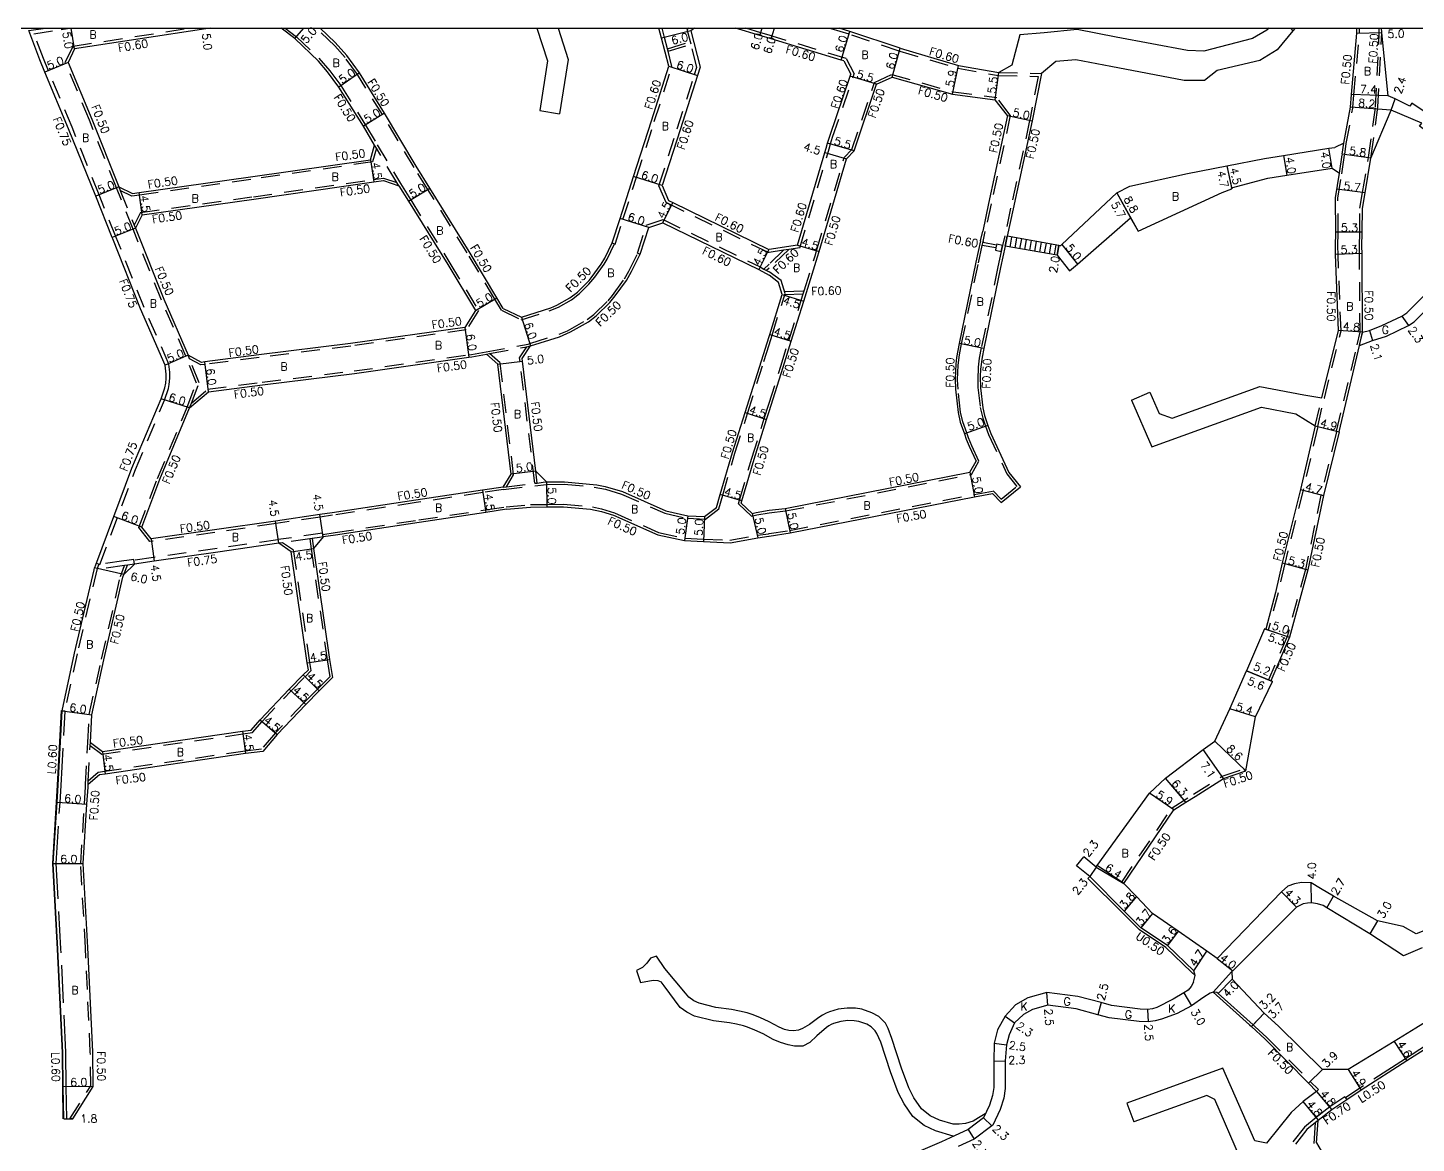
# Model space of a CAD drawing. Header units: metres. Extents: x -4000 to -3200, y -111000 to -110400.
# Drawn here: x -3630.9 to -3353.4, y -110622.9 to -110399.9 of the extents above; entities that cross this region are included whole.
import ezdxf

# ---------------------------------------------------------------- set-up
doc = ezdxf.new("R2010")
doc.units = ezdxf.units.M
doc.header["$LTSCALE"] = 2.5
doc.linetypes.add('22320', pattern=[2.5, 1.5, -1])
doc.linetypes.add('22330', pattern=[4, 3, -1])
for name, color, linetype in [('2101000', 7, 'Continuous'), ('2101001', 9, 'Continuous'), ('2102000', 4, 'Continuous'), ('2102001', 8, 'Continuous'), ('2214000', 6, 'Continuous'), ('2214110', 1, 'Continuous'), ('2214120', 2, 'Continuous'), ('2214990', 7, 'Continuous'), ('2231000', 4, 'Continuous'), ('2232000', 120, '22320'), ('2233000', 120, '22330'), ('2235000', 4, 'Continuous'), ('6132000', 60, '61320'), ('9201100', 215, 'Continuous'), ('9201500', 222, 'Continuous'), ('9202100', 82, 'Continuous'), ('9202200', 82, 'Continuous'), ('9203500', 155, 'Continuous'), ('999', 7, 'Continuous')]:
    doc.layers.add(name, color=color, linetype=linetype)
doc.styles.add('Dm_Anotation', font='txt.shx', dxfattribs={"bigfont": 'pscdm.shx'})
doc.linetypes.add('61320', pattern='A,0,[3,dmdr.shx,S=0.25,R=0,X=0,Y=0],1.5,[3,dmdr.shx,S=0.25,R=0,X=0,Y=0]', length=1.5)

msp = doc.modelspace()

# ---------------------------------------------------------------- linework, layer by layer
at = {"layer": '2101000'}
for points in [[(-3623.76, -110618.07), (-3623.84, -110611.65), (-3623.94, -110604.83), (-3624.91, -110584.11), (-3625.86, -110566.99), (-3625.1, -110554.75), (-3624.89, -110551.37), (-3624.1, -110536.46), (-3621.57, -110524.96), (-3617.67, -110508.27), (-3617.58, -110507.89), (-3617.43, -110507.48), (-3617.37, -110507.32), (-3613.77, -110497.64), (-3610.12, -110487.97), (-3604.29, -110474.08), (-3603.57, -110471.89), (-3603.36, -110470.97), (-3603.26, -110470.05), (-3603.26, -110469.2), (-3603.45, -110467.37), (-3608.38, -110456.12), (-3613.94, -110442.12), (-3614.04, -110441.87), (-3617.37, -110433.58), (-3622.78, -110420.09), (-3627.51, -110408.79), (-3628.53, -110406.35), (-3630.75, -110400.49), (-3627.43, -110400)], [(-3594.47, -110400), (-3595.38, -110400.1), (-3621.61, -110404.15), (-3622.89, -110406.86), (-3618.15, -110418.19), (-3612.73, -110431.72), (-3610.04, -110433.06), (-3608.7, -110432.87), (-3586.41, -110429.74), (-3562.42, -110426.29), (-3561.61, -110423.4), (-3563.86, -110419.62), (-3568.78, -110411.77), (-3571, -110408.75)], [(-3571, -110408.75), (-3572.84, -110406.61), (-3577.55, -110402.09), (-3580.28, -110400)], [(-3535.88, -110456.02), (-3537.15, -110453.9), (-3542.69, -110444.63), (-3550.57, -110431.97), (-3553.29, -110427.6), (-3559.6, -110417.02), (-3564.64, -110408.96), (-3567.19, -110405.49), (-3569.5, -110402.89), (-3572.52, -110400)], [(-3535.88, -110456.02), (-3532.26, -110457.8), (-3526.41, -110455.93), (-3525.15, -110455.35), (-3522.59, -110453.91), (-3521.08, -110452.79), (-3518.72, -110450.47), (-3518.3, -110449.89), (-3516.31, -110447.15), (-3515.6, -110445.97), (-3514.1, -110442.92), (-3512.53, -110438.03), (-3509.83, -110429.63), (-3506.26, -110418.5), (-3502.79, -110407.62), (-3504.24, -110402.01), (-3504.76, -110400)], [(-3498.42, -110400.52), (-3496.54, -110407.8), (-3497.07, -110409.44), (-3500.54, -110420.33), (-3504.12, -110431.47), (-3502.88, -110434.42), (-3501.97, -110434.87), (-3482.8, -110444.23), (-3482.75, -110444.22)], [(-3497.65, -110400), (-3498.42, -110400.52)], [(-3482.75, -110402.03), (-3484.58, -110401.48), (-3489.47, -110400)], [(-3467.78, -110406.55), (-3468.36, -110406.38), (-3482.33, -110402.15), (-3482.75, -110402.03)], [(-3456.53, -110404), (-3466.59, -110400.64), (-3468.72, -110400)], [(-3366.54, -110415.81), (-3366.35, -110413.27), (-3365.22, -110401.02), (-3365.23, -110400)], [(-3358.96, -110413.54), (-3360.26, -110400.94), (-3360.26, -110400.88), (-3360.3, -110400)], [(-3456.53, -110404), (-3444.87, -110407.43), (-3436.82, -110408.87)], [(-3467.78, -110406.55), (-3466.38, -110409.2)], [(-3477.07, -110443.35), (-3471.61, -110424.86), (-3471.34, -110423.96), (-3471.04, -110422.96), (-3470.62, -110421.57), (-3466.52, -110409.6), (-3466.38, -110409.2)], [(-3461.25, -110411.2), (-3458.17, -110409.77)], [(-3458.17, -110409.77), (-3446.06, -110413.21), (-3437.52, -110414.32)], [(-3428.32, -110409.07), (-3430.18, -110418.54)], [(-3482.75, -110476.64), (-3479.94, -110467.74), (-3478.33, -110462.57), (-3475.83, -110454.55), (-3473.07, -110445.68), (-3472.76, -110444.63), (-3467.29, -110426.14), (-3465.77, -110424.55), (-3461.25, -110411.2)], [(-3334.09, -110444.8), (-3334.43, -110443.93), (-3339.36, -110431.24), (-3343.14, -110424.11), (-3344.36, -110421.82), (-3350.98, -110417.16), (-3354.23, -110414.97), (-3354.64, -110415.56), (-3357.56, -110414.14), (-3358.96, -110413.54)], [(-3435.06, -110417.48), (-3437.52, -110414.32)], [(-3367.86, -110422.97), (-3366.54, -110415.81)], [(-3435.06, -110417.48), (-3438.86, -110435.03), (-3440.05, -110440.56)], [(-3430.18, -110418.54), (-3433.97, -110436.09), (-3435.16, -110441.61)], [(-3364.11, -110460.75), (-3364.21, -110445.07), (-3364.22, -110443.68), (-3364.18, -110440.8), (-3364.13, -110436.05), (-3363.6, -110432.91), (-3362.43, -110425.97), (-3358.36, -110416.41)], [(-3336.57, -110444.76), (-3341.92, -110432.49), (-3345.88, -110425.57), (-3346.75, -110423.93), (-3352.71, -110419.61), (-3352.25, -110418.96), (-3358.36, -110416.41)], [(-3424.2, -110443.27), (-3413.25, -110432.91), (-3410.61, -110431.56), (-3399.12, -110429.08), (-3391.27, -110427.54), (-3383.74, -110426.06), (-3379.89, -110425.45), (-3370.84, -110424.02), (-3369.66, -110423.83)], [(-3367.86, -110422.97), (-3369.66, -110423.83)], [(-3422.67, -110448.52), (-3421.1, -110447.19), (-3410.47, -110437.89), (-3408.96, -110440.59), (-3392.19, -110432.85), (-3390.24, -110432.12), (-3390.28, -110431.93), (-3383.05, -110430), (-3379.27, -110429.4), (-3370.19, -110427.96), (-3368.72, -110429.01)], [(-3369.54, -110433.92), (-3368.72, -110429.01)], [(-3608.07, -110437.32), (-3585.78, -110434.2), (-3561.78, -110430.75), (-3559.86, -110430.47), (-3556.75, -110431.5), (-3554.82, -110434.61), (-3546.96, -110447.24), (-3541.44, -110456.47), (-3543.58, -110459.84), (-3566.44, -110463.07), (-3584.74, -110465.32), (-3595.57, -110466.72), (-3596.24, -110466.81), (-3598.87, -110465.36)], [(-3372.24, -110473.9), (-3368.9, -110460.43), (-3369.51, -110445.26), (-3369.52, -110443.65), (-3369.48, -110440.76), (-3369.54, -110433.92)], [(-3608.07, -110437.32), (-3609.4, -110440.01)], [(-3609.4, -110440.01), (-3603.76, -110454.19), (-3598.87, -110465.36)], [(-3530.44, -110463.52), (-3524.67, -110461.68), (-3522.46, -110460.73), (-3518.85, -110458.68), (-3517.31, -110457.49), (-3514.6, -110454.83), (-3513.51, -110453.51), (-3511.28, -110450.42), (-3510.22, -110448.62), (-3508.52, -110445.18), (-3506.81, -110439.87), (-3503.98, -110438.9), (-3484.8, -110448.27), (-3482.75, -110449.41)], [(-3440.47, -110442.52), (-3440.05, -110440.56)], [(-3477.07, -110443.35), (-3482.75, -110444.22)], [(-3440.47, -110442.52), (-3441.39, -110446.79), (-3444.74, -110463.03), (-3445.28, -110465.81), (-3445.44, -110467.18), (-3445.55, -110470.1), (-3445.48, -110472.16), (-3444.97, -110476.85), (-3444.53, -110478.77), (-3443.71, -110481.08), (-3443.32, -110482.19), (-3442.75, -110483.59), (-3441.37, -110486.55)], [(-3435.58, -110443.57), (-3436.5, -110447.82), (-3439.83, -110464.02), (-3440.18, -110465.75), (-3440.47, -110468.17), (-3440.53, -110469.67), (-3440.48, -110471.9), (-3440.05, -110475.87), (-3439.7, -110477.45), (-3439, -110479.41), (-3438.42, -110481.04), (-3434.81, -110488.8), (-3432.48, -110491.68)], [(-3425.17, -110445.4), (-3435.58, -110443.57)], [(-3424.83, -110443.43), (-3435.16, -110441.61)], [(-3424.83, -110443.43), (-3424.44, -110443.47), (-3424.2, -110443.27)], [(-3425.17, -110445.4), (-3422.67, -110448.52)], [(-3364.71, -110463.44), (-3362.13, -110462.46), (-3359.31, -110461.54), (-3354.93, -110459.46), (-3353.78, -110458.68), (-3348.37, -110453.23), (-3344.79, -110449.15), (-3343.26, -110448.14), (-3341.37, -110447.68), (-3338.14, -110447.06), (-3336.15, -110446.73)], [(-3364.11, -110460.75), (-3362.74, -110460.45), (-3360.23, -110459.43), (-3356.23, -110457.56), (-3355.26, -110456.9), (-3350.07, -110451.68), (-3346.43, -110447.4), (-3344.21, -110446.02), (-3341.87, -110445.34), (-3338.46, -110444.88), (-3336.57, -110444.76)], [(-3480.86, -110450.82), (-3482.75, -110449.41)], [(-3480.13, -110453.21), (-3480.86, -110450.82)], [(-3482.75, -110461.62), (-3482.63, -110461.23), (-3480.13, -110453.21)], [(-3529.36, -110488.57), (-3532.03, -110466.57), (-3532.1, -110466.02), (-3530.44, -110463.52)], [(-3495.64, -110497.63), (-3493.25, -110495.82), (-3492.5, -110493.25), (-3490.05, -110484.83), (-3487.54, -110476.86), (-3484.26, -110466.48), (-3482.75, -110461.62)], [(-3368.81, -110480.69), (-3364.71, -110463.44)], [(-3598.59, -110475.93), (-3594.8, -110472.67), (-3583.99, -110471.27), (-3565.66, -110469.02), (-3542.74, -110465.78), (-3542.18, -110465.7), (-3539.23, -110465.17)], [(-3535.88, -110491.74), (-3534.33, -110489.18), (-3536.99, -110467.17), (-3539.23, -110465.17)], [(-3608.16, -110499.76), (-3604.54, -110490.19), (-3598.59, -110475.93)], [(-3488.31, -110494.96), (-3488.18, -110494.51), (-3485.74, -110486.14), (-3483.24, -110478.21), (-3482.75, -110476.64)], [(-3373.57, -110479.53), (-3376.48, -110492.26), (-3380.16, -110506.92), (-3381.48, -110512.79), (-3383.44, -110520.16), (-3383.72, -110520.06), (-3387.28, -110528.48)], [(-3368.81, -110480.69), (-3371.93, -110493.45), (-3375.05, -110508.31), (-3378.7, -110521.76), (-3382.47, -110530.45), (-3382.1, -110530.6)], [(-3482.75, -110496.39), (-3479.56, -110496.02), (-3442.6, -110488.79), (-3441.37, -110486.55)], [(-3527.26, -110490.71), (-3529.36, -110488.57)], [(-3527.26, -110490.71), (-3523.66, -110490.67), (-3517.15, -110491.28), (-3515.5, -110491.64), (-3512.08, -110492.66), (-3503.42, -110496.51), (-3499, -110497.49), (-3495.64, -110497.63)], [(-3535.88, -110491.74), (-3540.06, -110492.37), (-3553.36, -110494.36), (-3570.11, -110496.9), (-3572.56, -110497.25), (-3581.4, -110498.54), (-3593.6, -110500.32), (-3606.3, -110502.12), (-3608.16, -110499.76)], [(-3482.75, -110501.54), (-3478.56, -110500.92), (-3441.69, -110493.71), (-3438.09, -110493.05)], [(-3438.09, -110493.05), (-3436.38, -110494.82)], [(-3436.38, -110494.82), (-3432.48, -110491.68)], [(-3535.22, -110496.19), (-3539.4, -110496.82), (-3552.69, -110498.81), (-3569.45, -110501.35), (-3571.91, -110501.71)], [(-3535.22, -110496.19), (-3530.43, -110495.74), (-3527.21, -110495.71), (-3523.87, -110495.67), (-3518.44, -110496.18)], [(-3518.44, -110496.18), (-3516.22, -110496.64), (-3513.82, -110497.35), (-3504.99, -110501.28), (-3499.65, -110502.44), (-3495.85, -110502.63), (-3490.54, -110502.86), (-3484.98, -110501.87), (-3482.82, -110501.55), (-3482.75, -110501.54)], [(-3486.12, -110497), (-3488.31, -110494.96)], [(-3486.12, -110497), (-3485.32, -110496.82), (-3482.75, -110496.39)], [(-3571.91, -110501.71), (-3573.8, -110504.03), (-3570.61, -110526.19), (-3570.04, -110529.82), (-3572.67, -110532.48), (-3575.37, -110535.2), (-3581.07, -110541.18), (-3583.98, -110544.6), (-3587.43, -110545.04), (-3615.49, -110549.11), (-3616.62, -110549.25), (-3618.88, -110551.23)], [(-3618.43, -110542.84), (-3616.03, -110544.64), (-3588.01, -110540.57), (-3586.27, -110540.35), (-3584.49, -110538.26), (-3578.69, -110532.16), (-3575.87, -110529.31), (-3574.84, -110528.27), (-3575.06, -110526.87), (-3578.26, -110504.67), (-3580.75, -110502.99)], [(-3580.75, -110502.99), (-3592.96, -110504.77), (-3605.67, -110506.57), (-3609.58, -110507.13)], [(-3609.58, -110507.13), (-3611.73, -110509.22)], [(-3618.43, -110542.84), (-3618.15, -110537.27), (-3615.71, -110526.27), (-3611.94, -110509.76), (-3611.73, -110509.22)], [(-3417.36, -110567.73), (-3417.13, -110567.38), (-3406.72, -110552.93), (-3403.49, -110549.91), (-3395.99, -110544.19), (-3393.61, -110542.53), (-3390.65, -110536.06), (-3387.28, -110528.48)], [(-3393.2, -110585.96), (-3395.23, -110584.54), (-3401, -110580.51), (-3406.08, -110576.97), (-3409.32, -110573.61), (-3411.84, -110570.99), (-3401.84, -110556.25), (-3399.45, -110554.74), (-3397.6, -110553.58), (-3391.93, -110550.01), (-3387.41, -110548.49), (-3385.5, -110537.68), (-3382.1, -110530.6)], [(-3273.07, -110548.45), (-3280.17, -110551.01), (-3286.58, -110554.03), (-3298.61, -110559.16), (-3305.27, -110560.26), (-3311.11, -110562.83), (-3324.87, -110568.71), (-3325.72, -110569.06), (-3326.76, -110569.48), (-3340.77, -110576), (-3349.52, -110579.52), (-3349.98, -110579.71), (-3353.37, -110581.07), (-3355.97, -110579.61), (-3361.09, -110578.48), (-3369.89, -110573.54), (-3372.52, -110572.01), (-3374.39, -110570.89), (-3376.28, -110570.82), (-3377.74, -110571.03), (-3379.06, -110571.55), (-3380.31, -110572.65), (-3393.2, -110585.96)], [(-3621.96, -110618.04), (-3617.85, -110611.57), (-3617.94, -110604.65), (-3618.92, -110583.8), (-3619.86, -110567.01), (-3619.11, -110555.12), (-3618.9, -110551.71)], [(-3618.9, -110551.71), (-3618.88, -110551.23)], [(-3276.57, -110553.63), (-3276.56, -110553.71), (-3276.59, -110553.86), (-3276.64, -110553.93), (-3276.76, -110554.01), (-3289.04, -110561.33), (-3308.15, -110572.7), (-3311.5, -110574.7), (-3330.09, -110585.39), (-3333.49, -110587.49), (-3353.44, -110599.94), (-3357.76, -110602.57), (-3367, -110608.18)], [(-3417.36, -110567.73), (-3419.82, -110565.68)], [(-3418.66, -110569.63), (-3421.29, -110567.45)], [(-3397.91, -110590.74), (-3397.59, -110589.36), (-3397.85, -110588.44), (-3403.13, -110583.41), (-3408.41, -110579.84), (-3411.76, -110576.52), (-3418.66, -110569.63)], [(-3352.19, -110583.83), (-3355.94, -110585.45), (-3362.65, -110581.04), (-3371.28, -110575.85), (-3371.99, -110575.42), (-3373.12, -110575.08), (-3374.32, -110574.89), (-3375.09, -110574.9), (-3375.95, -110575.03), (-3377.31, -110575.73), (-3390.07, -110588.45), (-3390.25, -110588.62)], [(-3505.27, -110585.54), (-3506.45, -110585.93), (-3507.16, -110586.89), (-3508.04, -110587.82), (-3509.22, -110588.4)], [(-3439.46, -110616.98), (-3439.56, -110617.06), (-3440.88, -110617.87), (-3441.96, -110618.5), (-3443.47, -110618.95), (-3444.75, -110619.09), (-3445.97, -110619.11), (-3448.67, -110618.28), (-3450.54, -110617.43), (-3452.27, -110616.02), (-3453.78, -110613.83), (-3454.82, -110611.85), (-3456.3, -110607.92), (-3458.21, -110601.96), (-3458.94, -110599.98), (-3459.49, -110598.92), (-3460.83, -110597.61), (-3462.21, -110596.85), (-3464.2, -110596.15), (-3465.49, -110595.93), (-3467.16, -110595.91), (-3468.94, -110596.13), (-3470.66, -110596.64), (-3471.35, -110596.91), (-3472.08, -110597.29), (-3472.77, -110597.78), (-3474.69, -110599.21), (-3476.07, -110600), (-3476.87, -110600.31), (-3477.9, -110600.47), (-3478.79, -110600.37), (-3479.66, -110600.18), (-3480.74, -110599.73), (-3482.71, -110598.66), (-3484.57, -110597.81), (-3486.14, -110597.17), (-3487.15, -110596.87), (-3488.66, -110596.49), (-3490.26, -110596.19), (-3493.39, -110595.77), (-3496.75, -110594.94), (-3497.77, -110594.43), (-3498.78, -110593.69), (-3499.47, -110592.92), (-3503.57, -110588), (-3505.27, -110585.54)], [(-3508.44, -110590.77), (-3505.89, -110590.35), (-3504.96, -110590.42), (-3504.33, -110590.68)], [(-3445.92, -110621.53), (-3449.49, -110620.43), (-3451.77, -110619.4), (-3453.98, -110617.6), (-3455.75, -110615.02), (-3456.93, -110612.8), (-3458.47, -110608.68), (-3460.39, -110602.71), (-3461.23, -110600.99), (-3461.52, -110600.43), (-3462.33, -110599.64), (-3463.23, -110599.14), (-3464.83, -110598.58), (-3465.72, -110598.43), (-3467.02, -110598.41), (-3468.43, -110598.59), (-3469.85, -110599.01), (-3470.32, -110599.19), (-3470.78, -110599.43), (-3471.3, -110599.8), (-3473.21, -110601.47), (-3474.6, -110602.79), (-3476.01, -110603.52), (-3477.7, -110603.54), (-3478.96, -110603.28), (-3480.48, -110602.77), (-3481.91, -110602.17), (-3483.91, -110601.08), (-3485.63, -110600.29), (-3487.04, -110599.72), (-3487.87, -110599.47), (-3489.24, -110599.13), (-3490.69, -110598.85), (-3493.89, -110598.43), (-3497.69, -110597.49), (-3499.18, -110596.74), (-3500.5, -110595.78), (-3503.71, -110591.43), (-3504.33, -110590.68)], [(-3397.91, -110590.74), (-3398.34, -110591.6), (-3398.95, -110592.35), (-3399.81, -110592.86), (-3401.96, -110594.12), (-3405.22, -110595.77), (-3406.08, -110596.02), (-3407.07, -110596.16), (-3408.54, -110596.1), (-3414.28, -110595.37), (-3416.38, -110594.81), (-3421.05, -110593.58)], [(-3390.25, -110588.62), (-3390.18, -110590.12)], [(-3390.18, -110590.12), (-3383.77, -110596.92), (-3380.92, -110599.49), (-3372.13, -110608.18)], [(-3421.05, -110593.58), (-3427.22, -110592.82), (-3431.04, -110593.84), (-3433.51, -110595.25), (-3435.55, -110597.55), (-3437.07, -110600.28), (-3437.77, -110602.92), (-3437.82, -110606.49), (-3437.82, -110611.81), (-3438.08, -110613.4), (-3438.68, -110615.33), (-3439.86, -110617.83), (-3442.92, -110620.17), (-3445.65, -110621.41)], [(-3392.98, -110592.97), (-3393.26, -110592.82), (-3393.69, -110592.7), (-3393.97, -110592.74), (-3394.54, -110592.93), (-3395.81, -110593.69), (-3398.29, -110595.44)], [(-3392.98, -110592.97), (-3386, -110599.22), (-3386.34, -110599.58), (-3383.58, -110602.12), (-3374.91, -110610.91), (-3373.3, -110612.55)], [(-3331.07, -110591.4), (-3351.08, -110603.78), (-3355.28, -110606.44), (-3364.4, -110612.33), (-3367.25, -110614.24), (-3370.22, -110616.23), (-3372.97, -110618.35)], [(-3421.37, -110596.06), (-3427.05, -110595.32), (-3430.07, -110596.17), (-3431.92, -110597.21), (-3433.67, -110598.88), (-3434.73, -110601.23), (-3435.3, -110603.26), (-3435.52, -110606.46)], [(-3398.29, -110595.44), (-3401.14, -110596.98), (-3404.3, -110598.1), (-3405.55, -110598.47), (-3406.94, -110598.66), (-3408.74, -110598.6), (-3414.76, -110597.82), (-3417.01, -110597.22), (-3421.37, -110596.06)], [(-3435.52, -110606.46), (-3435.52, -110611.99), (-3435.83, -110613.93), (-3436.53, -110616.16), (-3438.03, -110619.28), (-3438.19, -110619.42), (-3441.74, -110622.14), (-3444.94, -110623.6)], [(-3367, -110608.18), (-3372.13, -110608.18)], [(-3373.3, -110612.55), (-3375.96, -110614.59), (-3378.37, -110616.76), (-3383.32, -110622.89)], [(-3373.3, -110622.84), (-3372.97, -110618.35)], [(-3373.3, -110622.84), (-3371.47, -110626.07), (-3362.38, -110642.09), (-3361.81, -110643.1), (-3361.78, -110643.16), (-3359.95, -110646.27)]]:
    msp.add_lwpolyline(points, dxfattribs=at)
at = {"layer": '2101001'}
for points in [[(-3421.29, -110567.45), (-3419.82, -110565.68)], [(-3509.22, -110588.4), (-3508.44, -110590.77)], [(-3623.76, -110618.07), (-3623.16, -110618.06), (-3622.55, -110618.05), (-3621.96, -110618.04)]]:
    msp.add_lwpolyline(points, dxfattribs=at)
at = {"layer": '2102000'}
for points in [[(-3529.15, -110400), (-3527.02, -110406.56), (-3528.59, -110416.48)], [(-3524.94, -110400), (-3522.92, -110406.23), (-3524.63, -110417.1)], [(-3382.77, -110400), (-3383.26, -110400.39), (-3386.13, -110402.08), (-3395.86, -110404.6), (-3399.11, -110404.46), (-3413.37, -110401.77), (-3421.13, -110400.28), (-3427.78, -110400.92), (-3432.59, -110401.33), (-3434.19, -110407.39), (-3436.82, -110408.87)], [(-3378.06, -110400.51), (-3381.2, -110404.35), (-3384.64, -110406.43), (-3393.2, -110408.46), (-3395.69, -110410.49), (-3399.8, -110410.43), (-3414.41, -110407.68), (-3421.41, -110406.34), (-3425.43, -110406.66), (-3428.32, -110409.07)], [(-3377.58, -110400), (-3378.06, -110400.51)], [(-3402.18, -110477.97), (-3384.64, -110471.65), (-3375.87, -110473.32), (-3372.24, -110473.9)], [(-3410.27, -110474.37), (-3406.21, -110483.67), (-3384.31, -110475.78), (-3377.43, -110477.1), (-3373.57, -110479.53)], [(-3406.61, -110472.76), (-3404.75, -110477.01)], [(-3404.75, -110477.01), (-3402.18, -110477.97)], [(-3383.32, -110622.89), (-3385.67, -110622.46), (-3392.03, -110607.93), (-3411.2, -110614.9)], [(-3395.23, -110613.35), (-3409.83, -110618.66)], [(-3393.67, -110614.16), (-3395.23, -110613.35)], [(-3387.55, -110628.08), (-3388.49, -110626.01), (-3393.67, -110614.16)], [(-3445.65, -110621.41), (-3448.31, -110622.62), (-3457.26, -110626.54), (-3465.36, -110630.49), (-3472.96, -110634.31), (-3473.64, -110634.46), (-3474.11, -110634.38), (-3474.59, -110633.98), (-3476.32, -110629.92)]]:
    msp.add_lwpolyline(points, dxfattribs=at)
at = {"layer": '2102001'}
for points in [[(-3528.59, -110416.48), (-3524.63, -110417.1)], [(-3410.27, -110474.37), (-3406.61, -110472.76)], [(-3411.2, -110614.9), (-3409.83, -110618.66)]]:
    msp.add_lwpolyline(points, dxfattribs=at)
at = {"layer": '2214000'}
for points in [[(-3377.58, -110400), (-3378.06, -110400.51)], [(-3425.17, -110445.4), (-3435.58, -110443.57)], [(-3424.83, -110443.43), (-3435.16, -110441.61)]]:
    msp.add_lwpolyline(points, dxfattribs=at)
at = {"layer": '2214110'}
for points in [[(-3378.5, -110400), (-3378.06, -110400.51)], [(-3435.58, -110443.57), (-3435.16, -110441.61)]]:
    msp.add_lwpolyline(points, dxfattribs=at)
at = {"layer": '2214120'}
msp.add_lwpolyline([(-3424.83, -110443.43), (-3425.17, -110445.4)], dxfattribs=at)
at = {"layer": '2214990'}
for points in [[(-3434.56, -110443.75), (-3434.22, -110441.78)], [(-3433.58, -110443.92), (-3433.23, -110441.95)], [(-3432.59, -110444.09), (-3432.25, -110442.12)], [(-3431.61, -110444.27), (-3431.26, -110442.3)], [(-3430.62, -110444.44), (-3430.28, -110442.47)], [(-3429.64, -110444.61), (-3429.29, -110442.64)], [(-3428.65, -110444.78), (-3428.31, -110442.81)], [(-3427.67, -110444.96), (-3427.32, -110442.99)], [(-3426.68, -110445.13), (-3426.34, -110443.16)], [(-3425.7, -110445.3), (-3425.35, -110443.33)]]:
    msp.add_lwpolyline(points, dxfattribs=at)
at = {"layer": '2231000'}
for points in [[(-3419, -110570), (-3418.66, -110569.63)], [(-3398.29, -110588.71), (-3403.44, -110583.81), (-3408.73, -110580.23), (-3412.1, -110576.88), (-3419, -110570)], [(-3397.59, -110589.36), (-3398.29, -110588.71)], [(-3393.32, -110593.35), (-3393.97, -110592.74)], [(-3393.32, -110593.35), (-3386.72, -110599.24), (-3386.34, -110599.58)]]:
    msp.add_lwpolyline(points, dxfattribs=at)
at = {"layer": '2232000'}
for points in [[(-3602.52, -110470), (-3602.55, -110468.8), (-3602.72, -110467.17), (-3607.68, -110455.83), (-3613.25, -110441.84), (-3616.67, -110433.3), (-3622.09, -110419.81), (-3626.81, -110408.5), (-3627.83, -110406.07), (-3629.72, -110401.1), (-3624.24, -110400.28), (-3622.54, -110400)], [(-3599.33, -110465.55), (-3604.22, -110454.38), (-3609.87, -110440.2), (-3613.19, -110431.91), (-3618.62, -110418.38), (-3623.44, -110406.85), (-3621.89, -110403.59), (-3598.64, -110400)], [(-3579.46, -110400), (-3577.23, -110401.71), (-3572.76, -110405.99), (-3570.54, -110408.53), (-3568.36, -110411.49), (-3563.44, -110419.36), (-3561.07, -110423.33)], [(-3536.23, -110456.4), (-3537.58, -110454.15), (-3543.12, -110444.9), (-3550.99, -110432.23), (-3553.71, -110427.86), (-3560.02, -110417.28), (-3565.05, -110409.24), (-3567.52, -110405.88), (-3569.55, -110403.53), (-3573.24, -110400)], [(-3513.54, -110443.15), (-3511.96, -110438.22), (-3509.26, -110429.81), (-3505.69, -110418.68), (-3502.16, -110407.64), (-3502.94, -110404.62), (-3503.07, -110404.14), (-3503.65, -110401.86), (-3504.14, -110400)], [(-3482.89, -110444.86), (-3502.24, -110435.41), (-3503.35, -110434.86), (-3504.76, -110431.5), (-3501.11, -110420.14), (-3497.64, -110409.25), (-3497.17, -110407.78), (-3498.35, -110403.2), (-3498.48, -110402.71), (-3499.11, -110400.25)], [(-3498.73, -110400), (-3499.11, -110400.25)], [(-3482.75, -110401.4), (-3484.4, -110400.9), (-3487.39, -110400)], [(-3467.37, -110406.05), (-3482.16, -110401.58), (-3482.75, -110401.4)], [(-3456.72, -110404.57), (-3466.77, -110401.22), (-3470.79, -110400)], [(-3366.04, -110415.84), (-3365.86, -110413.31), (-3364.72, -110401.04), (-3364.73, -110400)], [(-3362.91, -110425.83), (-3361.51, -110415.73), (-3360.76, -110400.92)], [(-3362.43, -110425.97), (-3362.37, -110425.55), (-3361.02, -110415.78), (-3360.26, -110400.94)], [(-3360.76, -110400.92), (-3360.8, -110400)], [(-3621.89, -110403.59), (-3621.61, -110404.15)], [(-3503.07, -110404.14), (-3498.48, -110402.71)], [(-3502.94, -110404.62), (-3498.35, -110403.2)], [(-3456.72, -110404.57), (-3456.64, -110404.59), (-3445.01, -110408.01), (-3436.88, -110409.46)], [(-3467.37, -110406.05), (-3465.73, -110409.15)], [(-3482.75, -110474.98), (-3480.42, -110467.59), (-3478.81, -110462.42), (-3476.31, -110454.4), (-3475.91, -110453.11), (-3475.72, -110452.5), (-3473.54, -110445.53), (-3473.24, -110444.49), (-3467.74, -110425.88), (-3466.21, -110424.28), (-3461.66, -110410.84)], [(-3476.6, -110443.89), (-3471.03, -110425.03), (-3470.76, -110424.13), (-3470.46, -110423.14), (-3470.05, -110421.76), (-3465.95, -110409.79), (-3465.73, -110409.15)], [(-3461.66, -110410.84), (-3458.21, -110409.24)], [(-3458.21, -110409.24), (-3445.96, -110412.72), (-3437.25, -110413.85)], [(-3436.88, -110409.46), (-3428.95, -110409.65)], [(-3436.82, -110408.87), (-3428.32, -110409.07)], [(-3428.95, -110409.65), (-3430.65, -110418.37), (-3430.66, -110418.43)], [(-3434.52, -110417.36), (-3437.25, -110413.85)], [(-3369.04, -110433.96), (-3368.23, -110429.09), (-3367.68, -110425.24), (-3367.36, -110423.05), (-3366.06, -110415.97), (-3366.04, -110415.84)], [(-3434.52, -110417.36), (-3438.37, -110435.14), (-3439.56, -110440.66)], [(-3430.66, -110418.43), (-3434.46, -110435.98), (-3435.65, -110441.51)], [(-3561.26, -110423.99), (-3562.02, -110426.74), (-3586.34, -110430.24), (-3608.63, -110433.36), (-3610.13, -110433.57), (-3612.45, -110432.42)], [(-3556.75, -110431.5), (-3557.14, -110430.84), (-3561.26, -110423.99), (-3561.61, -110423.4)], [(-3561.07, -110423.33), (-3556.42, -110431.08)], [(-3368.72, -110429.01), (-3368.18, -110425.17), (-3367.86, -110422.97)], [(-3364.61, -110460.75), (-3364.71, -110445.07), (-3364.72, -110443.67), (-3364.68, -110440.79), (-3364.63, -110436.01), (-3364.09, -110432.83), (-3362.91, -110425.83)], [(-3608.4, -110436.87), (-3585.85, -110433.7), (-3561.85, -110430.25), (-3559.82, -110429.96), (-3557.14, -110430.84)], [(-3612.73, -110431.72), (-3612.45, -110432.42), (-3609.65, -110439.39), (-3609.4, -110440.01)], [(-3556.42, -110431.08), (-3554.39, -110434.34), (-3546.54, -110446.98), (-3540.85, -110456.47), (-3543.28, -110460.31), (-3566.38, -110463.57), (-3584.68, -110465.82), (-3595.5, -110467.22), (-3596.34, -110467.33), (-3598.59, -110466.09)], [(-3371.75, -110474.01), (-3371.73, -110473.94), (-3368.4, -110460.48), (-3369.01, -110445.25), (-3369.02, -110443.65), (-3368.98, -110440.77), (-3369.04, -110433.96)], [(-3608.4, -110436.87), (-3609.65, -110439.39)], [(-3509.08, -110444.96), (-3507.29, -110439.4), (-3503.93, -110438.25), (-3484.53, -110447.73), (-3483.78, -110448.16), (-3483.24, -110448.46), (-3482.75, -110448.74)], [(-3439.98, -110442.62), (-3439.56, -110440.66)], [(-3515.7, -110447.15), (-3515.15, -110446.17), (-3513.63, -110443.11)], [(-3514.1, -110442.92), (-3513.54, -110443.15)], [(-3476.6, -110443.89), (-3478.82, -110444.23), (-3479.85, -110444.39), (-3482.75, -110444.83)], [(-3440.81, -110486.57), (-3442.24, -110483.51), (-3442.88, -110481.92), (-3443.24, -110480.92), (-3444.03, -110478.69), (-3444.48, -110476.77), (-3444.98, -110472.14), (-3445.05, -110470.27), (-3444.95, -110467.4), (-3444.67, -110465.3), (-3444.25, -110463.13), (-3440.9, -110446.89), (-3440.15, -110443.42), (-3439.98, -110442.62), (-3440.03, -110442.84)], [(-3436.07, -110443.47), (-3436.32, -110444.64), (-3436.99, -110447.72), (-3440.32, -110463.92), (-3440.74, -110466), (-3440.96, -110467.75), (-3441.05, -110470.22), (-3440.99, -110471.85), (-3440.55, -110475.86), (-3440.05, -110477.94), (-3439.47, -110479.58), (-3438.89, -110481.23), (-3435.23, -110489.07), (-3433.19, -110491.61)], [(-3437.4, -110443.93), (-3440.15, -110443.42)], [(-3437.27, -110443.35), (-3440.03, -110442.84)], [(-3435.65, -110441.51), (-3436.07, -110443.47)], [(-3435.16, -110441.61), (-3435.58, -110443.57)], [(-3598.22, -110474.96), (-3595.01, -110472.2), (-3584.06, -110470.78), (-3565.72, -110468.53), (-3542.81, -110465.29), (-3542.26, -110465.21), (-3539.32, -110464.68), (-3530.92, -110463.15), (-3530.59, -110463.04), (-3524.69, -110461.16), (-3523.03, -110460.48), (-3519.1, -110458.25), (-3517.79, -110457.26), (-3514.95, -110454.48), (-3514.06, -110453.41), (-3511.67, -110450.11), (-3510.76, -110448.58), (-3508.99, -110444.99)], [(-3509.08, -110444.96), (-3508.52, -110445.18)], [(-3482.75, -110444.83), (-3482.89, -110444.86)], [(-3478.82, -110444.23), (-3482.75, -110447.99)], [(-3479.85, -110444.39), (-3482.75, -110447.16)], [(-3536.23, -110456.4), (-3532.3, -110458.34), (-3526.68, -110456.54), (-3524.84, -110455.75), (-3522.28, -110454.31), (-3520.63, -110453.05), (-3518.76, -110451.21), (-3517.6, -110449.78), (-3515.7, -110447.15)], [(-3482.75, -110447.16), (-3483.78, -110448.16)], [(-3482.75, -110447.99), (-3483.24, -110448.46)], [(-3480.35, -110450.44), (-3482.75, -110448.74)], [(-3479.55, -110453.04), (-3480.35, -110450.44)], [(-3482.75, -110463.3), (-3482.15, -110461.38), (-3479.55, -110453.04)], [(-3479.68, -110452.64), (-3475.72, -110452.5)], [(-3479.61, -110453.24), (-3475.91, -110453.11)], [(-3365.2, -110463.32), (-3364.61, -110460.75)], [(-3364.71, -110463.44), (-3364.69, -110463.35), (-3364.14, -110460.94), (-3364.11, -110460.75)], [(-3539.23, -110465.17), (-3538.61, -110465.05), (-3531.16, -110463.7), (-3530.44, -110463.52)], [(-3495.48, -110498.14), (-3492.82, -110496.11), (-3492.02, -110493.39), (-3489.57, -110484.98), (-3487.06, -110477.01), (-3483.79, -110466.63), (-3482.75, -110463.3)], [(-3369.3, -110480.57), (-3365.2, -110463.32)], [(-3599.05, -110475.75), (-3597.24, -110470.94), (-3599.33, -110465.55)], [(-3598.59, -110475.93), (-3598.22, -110474.96), (-3596.7, -110470.93), (-3598.59, -110466.09), (-3598.87, -110465.36)], [(-3535.25, -110491.67), (-3533.81, -110489.29), (-3536.52, -110466.92), (-3538.61, -110465.05)], [(-3529.58, -110490.99), (-3532.53, -110466.63), (-3532.61, -110465.89), (-3531.16, -110463.7)], [(-3617.23, -110506.94), (-3616.52, -110507.2), (-3609.42, -110488.25), (-3603.59, -110474.34), (-3602.82, -110472.02), (-3602.67, -110471.24), (-3602.52, -110470)], [(-3373.57, -110479.53), (-3372.24, -110473.9)], [(-3373.08, -110479.64), (-3371.75, -110474.01)], [(-3608.73, -110499.85), (-3605.01, -110490), (-3599.05, -110475.75)], [(-3488.88, -110495.12), (-3488.66, -110494.37), (-3486.22, -110485.99), (-3483.72, -110478.06), (-3482.75, -110474.98)], [(-3373.08, -110479.64), (-3373.14, -110479.91), (-3375.99, -110492.38), (-3379.67, -110507.04), (-3381, -110512.91), (-3382.96, -110520.32), (-3383.44, -110520.16)], [(-3369.3, -110480.57), (-3369.41, -110481.06), (-3372.42, -110493.34), (-3375.53, -110508.2), (-3379.17, -110521.59), (-3382.93, -110530.26), (-3382.47, -110530.45)], [(-3479.48, -110496.52), (-3442.27, -110489.23), (-3440.81, -110486.57)], [(-3535.88, -110491.74), (-3535.25, -110491.67), (-3529.58, -110490.99), (-3529.08, -110490.93), (-3527.88, -110490.78), (-3527.26, -110490.71)], [(-3535.81, -110492.24), (-3527.25, -110491.21)], [(-3529.08, -110490.93), (-3529.36, -110488.57)], [(-3527.25, -110491.21), (-3523.68, -110491.17), (-3517.69, -110491.73), (-3515.45, -110492.17), (-3512.26, -110493.13), (-3503.57, -110496.99), (-3499.06, -110497.98), (-3495.48, -110498.14)], [(-3535.81, -110492.24), (-3539.99, -110492.86), (-3553.28, -110494.85), (-3570.04, -110497.39), (-3572.49, -110497.75), (-3581.32, -110499.03), (-3593.53, -110500.81), (-3606.52, -110502.65), (-3608.73, -110499.85)], [(-3482.75, -110501.04), (-3478.66, -110500.43), (-3441.78, -110493.21), (-3437.92, -110492.51)], [(-3437.92, -110492.51), (-3436.34, -110494.14)], [(-3436.34, -110494.14), (-3433.19, -110491.61)], [(-3571.98, -110501.21), (-3569.52, -110500.85), (-3552.76, -110498.31), (-3539.47, -110496.32), (-3535.28, -110495.7), (-3530.46, -110495.24), (-3527.22, -110495.21), (-3523.85, -110495.17), (-3518.02, -110495.72), (-3516.26, -110496.1), (-3513.65, -110496.89), (-3504.83, -110500.8), (-3499.58, -110501.95), (-3495.83, -110502.13), (-3490.59, -110502.35), (-3485.09, -110501.39)], [(-3486.26, -110497.55), (-3488.88, -110495.12)], [(-3482.75, -110496.89), (-3479.48, -110496.52)], [(-3486.26, -110497.55), (-3485.22, -110497.31), (-3482.75, -110496.89)], [(-3574.57, -110502.09), (-3574.3, -110504.1), (-3571.1, -110526.26), (-3570.58, -110529.65), (-3573.03, -110532.13), (-3575.74, -110534.86), (-3581.45, -110540.86), (-3584.23, -110544.13), (-3587.5, -110544.54), (-3615.55, -110548.61), (-3616.84, -110548.78), (-3618.84, -110550.54)], [(-3572.02, -110500.96), (-3580.86, -110502.25), (-3580.94, -110502.26), (-3593.07, -110504.03), (-3605.78, -110505.83), (-3609.69, -110506.38)], [(-3571.91, -110501.71), (-3572.64, -110501.81), (-3574.08, -110502.02), (-3574.57, -110502.09), (-3580.01, -110502.88), (-3580.75, -110502.99)], [(-3574.08, -110502.02), (-3573.8, -110504.03)], [(-3571.91, -110501.71), (-3572.02, -110500.96)], [(-3485.09, -110501.39), (-3482.89, -110501.06), (-3482.75, -110501.04)], [(-3618.46, -110543.44), (-3616.17, -110545.17), (-3587.95, -110541.07), (-3586.02, -110540.83), (-3584.11, -110538.59), (-3578.32, -110532.5), (-3575.52, -110529.66), (-3574.31, -110528.44), (-3574.56, -110526.79), (-3577.76, -110504.6), (-3577.79, -110504.38), (-3580.01, -110502.88)], [(-3616.76, -110507.11), (-3616.9, -110507.5), (-3616.96, -110507.66), (-3617.1, -110508.03), (-3621.08, -110525.07), (-3623.6, -110536.53)], [(-3621.96, -110618.04), (-3622.55, -110618.05), (-3618.35, -110611.43), (-3618.44, -110604.66), (-3619.42, -110583.83), (-3620.36, -110567.01), (-3619.61, -110555.09), (-3619.4, -110551.68), (-3619.38, -110551.21), (-3618.93, -110542.81), (-3618.65, -110537.2), (-3616.2, -110526.16), (-3612.42, -110509.62), (-3611.58, -110507.41)], [(-3609.58, -110507.13), (-3611.02, -110507.33), (-3611.58, -110507.41), (-3617.14, -110508.2)], [(-3609.71, -110506.24), (-3611.14, -110506.44), (-3611.71, -110506.52), (-3616.52, -110507.2)], [(-3611.73, -110509.22), (-3611.02, -110507.33)], [(-3609.58, -110507.13), (-3609.71, -110506.24)], [(-3623.6, -110536.53), (-3624.1, -110536.46)], [(-3618.88, -110551.23), (-3618.84, -110550.54), (-3618.46, -110543.44), (-3618.43, -110542.84)], [(-3411.84, -110570.99), (-3412.26, -110570.72), (-3402.2, -110555.89), (-3397.87, -110553.16), (-3392.15, -110549.56), (-3387.85, -110548.11), (-3387.41, -110548.49)], [(-3386, -110599.22), (-3385.63, -110599.56), (-3383.21, -110601.77), (-3374.55, -110610.56), (-3372.94, -110612.2)], [(-3372.94, -110612.2), (-3373.3, -110612.55)], [(-3367.64, -110613.66), (-3370.63, -110615.66), (-3373.4, -110617.79)], [(-3367.64, -110613.66), (-3367.53, -110613.82), (-3367.25, -110614.24)], [(-3373.4, -110617.79), (-3375.73, -110619.68), (-3382.3, -110628.12)], [(-3372.97, -110618.35), (-3373.5, -110618.78), (-3375.23, -110620.18), (-3381.76, -110628.56)]]:
    msp.add_lwpolyline(points, dxfattribs=at)
at = {"layer": '2233000'}
for points in [[(-3623.76, -110618.07), (-3623.16, -110618.06), (-3623.24, -110611.65), (-3623.34, -110604.81), (-3624.31, -110584.08), (-3625.25, -110566.99), (-3624.5, -110554.79), (-3624.29, -110551.4), (-3623.5, -110536.54)], [(-3623.5, -110536.54), (-3623.6, -110536.53)], [(-3331.34, -110590.98), (-3351.35, -110603.35), (-3355.55, -110606.02), (-3364.67, -110611.91), (-3367.53, -110613.82)], [(-3373.81, -110622.95), (-3373.5, -110618.78)]]:
    msp.add_lwpolyline(points, dxfattribs=at)
at = {"layer": '2235000'}
msp.add_lwpolyline([(-3436.07, -110443.47), (-3437.24, -110443.21), (-3437.27, -110443.35), (-3437.4, -110443.93), (-3437.5, -110444.38), (-3436.32, -110444.64)], close=True, dxfattribs=at)
at = {"layer": '6132000'}
msp.add_lwpolyline([(-3624.25, -110536.44), (-3625.04, -110551.36), (-3625.25, -110554.74), (-3626.01, -110566.99), (-3625.06, -110584.12), (-3624.09, -110604.84), (-3623.99, -110611.66), (-3623.91, -110618.07)], dxfattribs=at)
at = {"layer": '9201100'}
for points in [[(-3621.61, -110404.15), (-3622.3, -110400)], [(-3595.39, -110400), (-3595.38, -110400.1)], [(-3577.55, -110402.09), (-3575.76, -110400)], [(-3498.42, -110400.52), (-3504.24, -110402.01)], [(-3484.58, -110401.48), (-3484.13, -110400)], [(-3482.33, -110402.15), (-3481.67, -110400)], [(-3468.36, -110406.38), (-3466.59, -110400.64)], [(-3365.22, -110401.02), (-3360.26, -110400.88)], [(-3458.17, -110409.77), (-3456.53, -110404)], [(-3622.89, -110406.86), (-3627.51, -110408.79)], [(-3502.79, -110407.62), (-3497.07, -110409.44)], [(-3446.06, -110413.21), (-3444.87, -110407.43)], [(-3564.64, -110408.96), (-3568.78, -110411.77)], [(-3461.25, -110411.2), (-3466.52, -110409.6)], [(-3437.52, -110414.32), (-3436.82, -110408.87)], [(-3358.96, -110413.54), (-3366.35, -110413.27)], [(-3358.36, -110416.41), (-3366.54, -110415.81)], [(-3358.36, -110416.41), (-3357.56, -110414.14)], [(-3559.6, -110417.02), (-3563.86, -110419.62)], [(-3435.06, -110417.48), (-3430.18, -110418.54)], [(-3465.77, -110424.55), (-3471.04, -110422.96)], [(-3370.19, -110427.96), (-3370.84, -110424.02)], [(-3562.42, -110426.29), (-3561.78, -110430.75)], [(-3471.61, -110424.86), (-3467.29, -110426.14)], [(-3379.89, -110425.45), (-3379.27, -110429.4)], [(-3362.43, -110425.97), (-3368.18, -110425.17)], [(-3504.12, -110431.47), (-3509.83, -110429.63)], [(-3391.27, -110427.54), (-3390.28, -110431.93)], [(-3391.27, -110427.54), (-3390.24, -110432.12)], [(-3612.73, -110431.72), (-3617.37, -110433.58)], [(-3608.07, -110437.32), (-3608.7, -110432.87)], [(-3554.82, -110434.61), (-3550.57, -110431.97)], [(-3413.25, -110432.91), (-3410.47, -110437.89)], [(-3413.25, -110432.91), (-3408.96, -110440.59)], [(-3363.6, -110432.91), (-3369.25, -110432.21)], [(-3503.98, -110438.9), (-3501.97, -110434.87)], [(-3506.81, -110439.87), (-3512.53, -110438.03)], [(-3609.4, -110440.01), (-3614.04, -110441.87)], [(-3364.18, -110440.8), (-3369.48, -110440.76)], [(-3477.07, -110443.35), (-3472.76, -110444.63)], [(-3425.17, -110445.4), (-3424.83, -110443.43)], [(-3424.2, -110443.27), (-3421.1, -110447.19)], [(-3482.8, -110444.23), (-3484.8, -110448.27)], [(-3364.21, -110445.07), (-3369.51, -110445.26)], [(-3541.44, -110456.47), (-3537.15, -110453.9)], [(-3480.13, -110453.21), (-3475.83, -110454.55)], [(-3532.26, -110457.8), (-3530.44, -110463.52)], [(-3356.23, -110457.56), (-3354.93, -110459.46)], [(-3543.58, -110459.84), (-3542.74, -110465.78)], [(-3364.11, -110460.75), (-3368.9, -110460.43)], [(-3362.74, -110460.45), (-3362.13, -110462.46)], [(-3482.63, -110461.23), (-3478.33, -110462.57)], [(-3439.83, -110464.02), (-3444.74, -110463.03)], [(-3598.87, -110465.36), (-3603.45, -110467.37)], [(-3594.8, -110472.67), (-3595.57, -110466.72)], [(-3536.99, -110467.17), (-3532.03, -110466.57)], [(-3598.59, -110475.93), (-3604.29, -110474.08)], [(-3487.54, -110476.86), (-3483.24, -110478.21)], [(-3439, -110479.41), (-3443.71, -110481.08)], [(-3373.57, -110479.53), (-3368.81, -110480.69)], [(-3529.36, -110488.57), (-3534.33, -110489.18)], [(-3527.26, -110490.71), (-3527.21, -110495.71)], [(-3442.6, -110488.79), (-3441.69, -110493.71)], [(-3540.06, -110492.37), (-3539.4, -110496.82)], [(-3488.18, -110494.51), (-3492.5, -110493.25)], [(-3376.48, -110492.26), (-3371.93, -110493.45)], [(-3479.56, -110496.02), (-3478.56, -110500.92)], [(-3608.16, -110499.76), (-3613.77, -110497.64)], [(-3580.75, -110502.99), (-3581.4, -110498.54)], [(-3571.91, -110501.71), (-3572.56, -110497.25)], [(-3499, -110497.49), (-3499.65, -110502.44)], [(-3495.64, -110497.63), (-3495.85, -110502.63)], [(-3486.12, -110497), (-3484.98, -110501.87)], [(-3606.3, -110502.12), (-3605.67, -110506.57)], [(-3578.26, -110504.67), (-3573.8, -110504.03)], [(-3611.73, -110509.22), (-3617.58, -110507.89)], [(-3380.16, -110506.92), (-3375.05, -110508.31)], [(-3383.72, -110520.06), (-3378.7, -110521.76)], [(-3383.44, -110520.16), (-3378.7, -110521.76)], [(-3575.06, -110526.87), (-3570.61, -110526.19)], [(-3575.87, -110529.31), (-3572.67, -110532.48)], [(-3387.28, -110528.48), (-3382.47, -110530.45)], [(-3382.1, -110530.6), (-3387.28, -110528.48)], [(-3578.69, -110532.16), (-3575.37, -110535.2)], [(-3624.1, -110536.46), (-3618.15, -110537.27)], [(-3584.49, -110538.26), (-3581.07, -110541.18)], [(-3385.5, -110537.68), (-3390.65, -110536.06)], [(-3588.01, -110540.57), (-3587.43, -110545.04)], [(-3393.61, -110542.53), (-3387.41, -110548.49)], [(-3616.03, -110544.64), (-3615.49, -110549.11)], [(-3391.93, -110550.01), (-3395.99, -110544.19)], [(-3399.45, -110554.74), (-3403.49, -110549.91)], [(-3625.1, -110554.75), (-3619.11, -110555.12)], [(-3401.84, -110556.25), (-3406.72, -110552.93)], [(-3421.29, -110567.45), (-3419.82, -110565.68)], [(-3625.86, -110566.99), (-3619.86, -110567.01)], [(-3417.36, -110567.73), (-3418.66, -110569.63)], [(-3411.84, -110570.99), (-3417.13, -110567.38)], [(-3374.32, -110574.89), (-3374.39, -110570.89)], [(-3409.32, -110573.61), (-3411.76, -110576.52)], [(-3377.31, -110575.73), (-3380.31, -110572.65)], [(-3371.28, -110575.85), (-3369.89, -110573.54)], [(-3406.08, -110576.97), (-3408.41, -110579.84)], [(-3361.09, -110578.48), (-3362.65, -110581.04)], [(-3401, -110580.51), (-3403.13, -110583.41)], [(-3397.85, -110588.44), (-3395.23, -110584.54)], [(-3393.2, -110585.96), (-3390.07, -110588.45)], [(-3390.18, -110590.12), (-3392.98, -110592.97)], [(-3427.05, -110595.32), (-3427.22, -110592.82)], [(-3399.81, -110592.86), (-3398.29, -110595.44)], [(-3416.38, -110594.81), (-3417.01, -110597.22)], [(-3407.07, -110596.16), (-3406.94, -110598.66)], [(-3435.55, -110597.55), (-3433.67, -110598.88)], [(-3386.34, -110599.58), (-3383.77, -110596.92)], [(-3386, -110599.22), (-3383.77, -110596.92)], [(-3437.77, -110602.92), (-3435.3, -110603.26)], [(-3357.76, -110602.57), (-3355.28, -110606.44)], [(-3437.82, -110606.49), (-3435.52, -110606.46)], [(-3372.13, -110608.18), (-3374.91, -110610.91)], [(-3367, -110608.18), (-3364.4, -110612.33)], [(-3617.85, -110611.57), (-3623.84, -110611.65)], [(-3373.3, -110612.55), (-3370.22, -110616.23)], [(-3372.94, -110618.33), (-3375.96, -110614.59)], [(-3623.76, -110618.07), (-3621.96, -110618.04)], [(-3439.86, -110617.83), (-3438.19, -110619.42)], [(-3442.92, -110620.17), (-3441.74, -110622.14)]]:
    msp.add_lwpolyline(points, dxfattribs=at)
at = {"layer": '9202200'}
for points in [[(-3364.71, -110463.44), (-3364.11, -110460.75)], [(-3417.36, -110567.73), (-3411.84, -110570.99)], [(-3390.25, -110588.62), (-3393.97, -110592.74)], [(-3427.05, -110595.32), (-3427.22, -110592.82)], [(-3407.07, -110596.16), (-3406.94, -110598.66)]]:
    msp.add_lwpolyline(points, dxfattribs=at)
at = {"layer": '999'}
msp.add_lwpolyline([(-4000, -110400), (-3200, -110400), (-3200, -111000), (-4000, -111000)], close=True, dxfattribs=at)

# ---------------------------------------------------------------- texts
at = {"layer": '9201500', "style": 'Dm_Anotation'}
for s, rotation, p in [('5.0', 279.4906, (-3624.01, -110400.84)), ('5.0', 276.4156, (-3596.08, -110401.09)), ('5.0', 49.3765, (-3575.27, -110403.2)), ('6.0', 14.4202, (-3502.08, -110403.3)), ('6.0', 73.1376, (-3484.94, -110404.52)), ('6.0', 72.874, (-3482.41, -110405.28)), ('6.0', 72.7779, (-3468.05, -110405.01)), ('5.0', 1.6018, (-3359.11, -110401.96)), ('6.0', 74.1568, (-3457.88, -110408.4)), ('5.0', 22.6999, (-3626.71, -110408.35)), ('6.0', 342.4158, (-3501.42, -110407.95)), ('5.0', 34.1728, (-3568.09, -110411.18)), ('5.5', 343.0638, (-3465.39, -110409.84)), ('5.9', 78.3688, (-3445.89, -110411.87)), ('5.5', 82.7493, (-3437.47, -110413.17)), ('2.4', 70.4486, (-3356.41, -110413.28)), ('7.4', 357.8463, (-3364.67, -110412.96)), ('5.0', 31.4268, (-3563.15, -110419.07)), ('5.0', 347.8104, (-3434.16, -110417.57)), ('8.2', 355.8005, (-3365.02, -110415.71)), ('5.5', 343.2434, (-3469.91, -110423.2)), ('4.5', 343.475, (-3476, -110424.39)), ('5.8', 352.0589, (-3366.87, -110425.25)), ('4.5', 278.1903, (-3562.23, -110426.92)), ('4.0', 279.0085, (-3379.53, -110425.86)), ('4.0', 279.364, (-3372.54, -110424.82)), ('6.0', 342.1303, (-3508.47, -110429.96)), ('4.7', 282.6638, (-3393.17, -110428.68)), ('4.5', 282.6638, (-3390.66, -110428.08)), ('5.0', 21.8825, (-3616.57, -110433.16)), ('5.0', 31.865, (-3554.1, -110434.05)), ('5.7', 352.8795, (-3368, -110432.26)), ('4.5', 277.9934, (-3608.51, -110433.5)), ('4.5', 63.567, (-3503.78, -110438.27)), ('5.7', 299.1925, (-3414.46, -110435.22)), ('8.8', 299.1925, (-3411.93, -110434.16)), ('6.0', 342.1885, (-3511.16, -110438.37)), ('5.0', 21.8546, (-3613.25, -110441.45)), ('5.3', 359.6438, (-3368.43, -110440.67)), ('4.5', 343.5316, (-3476.42, -110443.44)), ('5.0', 308.2331, (-3423.56, -110443.91)), ('5.3', 2.0886, (-3368.46, -110445.12)), ('4.5', 63.7132, (-3484.6, -110447.64)), ('2.0', 80.059, (-3425.25, -110449.05)), ('5.0', 30.9104, (-3540.72, -110455.92)), ('4.5', 342.6906, (-3480.09, -110455.09)), ('6.0', 287.6902, (-3531.74, -110459.11)), ('4.5', 342.694, (-3481.98, -110461.32)), ('4.8', 356.1902, (-3368.1, -110460.38)), ('2.3', 304.2433, (-3355.08, -110460.31)), ('6.0', 278.045, (-3543.29, -110461.22)), ('5.0', 348.6031, (-3443.93, -110463.08)), ('2.1', 286.7172, (-3362.61, -110463.38)), ('5.0', 23.64, (-3602.67, -110466.91)), ('5.0', 6.8691, (-3531.04, -110467.26)), ('6.0', 277.371, (-3595.29, -110468.1)), ('6.0', 341.9753, (-3602.93, -110474.42)), ('4.5', 342.4992, (-3486.89, -110476.96)), ('5.0', 19.547, (-3442.78, -110480.49)), ('4.9', 346.3035, (-3372.72, -110479.63)), ('5.0', 6.9365, (-3533.28, -110488.8)), ('5.0', 280.3964, (-3442.16, -110489.81)), ('4.7', 345.3841, (-3375.72, -110492.35)), ('4.5', 278.2655, (-3573.97, -110493.23)), ('4.5', 278.512, (-3539.69, -110493.19)), ('5.0', 270.4775, (-3527, -110491.79)), ('4.5', 343.7542, (-3491.85, -110493.34)), ('6.0', 339.3276, (-3612.43, -110498.04)), ('4.5', 278.2633, (-3582.81, -110494.35)), ('5.0', 82.5286, (-3499.75, -110501.34)), ('5.0', 87.5224, (-3496.06, -110501.53)), ('5.0', 283.1642, (-3485.63, -110498)), ('5.0', 281.4885, (-3479.1, -110497.03)), ('4.5', 8.0791, (-3577.32, -110506.48)), ('4.5', 278.0505, (-3606.38, -110507.33)), ('5.3', 344.7663, (-3379.12, -110507.1)), ('6.0', 347.1496, (-3610.54, -110510.31)), ('5.0', 341.3332, (-3382.34, -110520.08)), ('5.3', 341.3332, (-3383.14, -110522.39)), ('4.5', 8.7059, (-3574.43, -110526.67)), ('5.2', 337.7619, (-3386.09, -110528.19)), ('4.5', 315.307, (-3575.34, -110529.7)), ('5.6', 337.7619, (-3387.27, -110531.1)), ('4.5', 317.5667, (-3578.15, -110532.53)), ('6.0', 352.2751, (-3622.7, -110536.55)), ('5.4', 342.508, (-3389.57, -110536.29)), ('4.5', 319.5573, (-3583.93, -110538.61)), ('4.5', 277.4084, (-3587.83, -110541.21)), ('8.6', 316.1511, (-3391.48, -110544.21)), ('4.5', 276.9744, (-3615.86, -110545.28)), ('7.1', 304.8845, (-3396.64, -110547.33)), ('6.3', 309.9101, (-3402.42, -110551.04)), ('6.0', 356.4725, (-3623.7, -110554.74)), ('5.9', 325.7179, (-3405.55, -110553.61)), ('2.3', 50.1282, (-3418.94, -110565.8)), ('6.0', 359.8163, (-3624.46, -110566.9)), ('6.4', 325.7111, (-3415.75, -110568.2)), ('4.0', 90.9589, (-3373.43, -110570.17)), ('2.3', 50.1282, (-3421.07, -110573.43)), ('2.7', 59.0165, (-3369.19, -110573.49)), ('3.8', 50.0616, (-3411.64, -110576.23)), ('4.3', 314.3614, (-3379.86, -110572.98)), ('3.7', 50.9057, (-3408.33, -110579.58)), ('3.0', 58.5832, (-3359.93, -110578.13)), ('3.6', 53.7625, (-3403.09, -110583.19)), ('4.7', 56.0587, (-3397.51, -110587.76)), ('4.0', 321.5031, (-3392.82, -110586.13)), ('2.5', 75.2349, (-3415.75, -110594.51)), ('4.0', 45.4732, (-3391.1, -110593.89)), ('3.2', 45.8167, (-3383.78, -110596.31)), ('2.5', 274.1242, (-3427.72, -110596.08)), ('3.0', 300.4762, (-3398.52, -110596.62)), ('3.7', 45.8167, (-3382.03, -110598.13)), ('2.3', 324.7446, (-3433.51, -110599.81)), ('2.5', 273.0114, (-3407.73, -110599.12)), ('2.5', 352.1593, (-3434.9, -110604.05)), ('3.9', 44.5799, (-3371.3, -110607.93)), ('4.6', 302.7239, (-3357.3, -110603.11)), ('2.3', 0.89, (-3434.92, -110607.12)), ('6.0', 0.7939, (-3622.45, -110611.53)), ('4.9', 302.1488, (-3366.47, -110608.85)), ('4.8', 309.928, (-3372.71, -110613.1)), ('4.8', 308.8655, (-3375.38, -110615.15)), ('1.8', 0.7921, (-3620.45, -110618.82)), ('2.3', 316.5123, (-3438.24, -110620.17)), ('2.3', 300.9424, (-3442.16, -110622.9))]:
    msp.add_text(s, height=1.6, rotation=rotation, dxfattribs=at).set_placement(p)
at = {"layer": '9202100', "style": 'Dm_Anotation'}
for s, p in [('B', (-3618.61, -110402.08)), ('B', (-3464.3, -110406.12)), ('B', (-3570.02, -110407.76)), ('B', (-3363.84, -110409.39)), ('B', (-3504.2, -110420.38)), ('B', (-3620.09, -110422.71)), ('B', (-3470.6, -110427.99)), ('B', (-3570.2, -110430.52)), ('B', (-3402.21, -110434.42)), ('B', (-3598.19, -110434.83)), ('B', (-3549.3, -110441.26)), ('B', (-3493.48, -110442.56)), ('B', (-3515.1, -110449.73)), ('B', (-3477.97, -110448.69)), ('B', (-3606.57, -110455.83)), ('B', (-3441.28, -110455.47)), ('B', (-3367.36, -110456.41)), ('G', (-3360.28, -110461.11)), ('B', (-3549.55, -110464.19)), ('B', (-3580.43, -110468.46)), ('B', (-3533.77, -110477.96)), ('B', (-3487.17, -110482.68)), ('B', (-3549.51, -110496.69)), ('B', (-3510.35, -110496.96)), ('B', (-3463.88, -110496.21)), ('B', (-3590.18, -110502.55)), ('B', (-3575.32, -110518.75)), ('B', (-3619.27, -110524)), ('B', (-3601.16, -110545.54)), ('B', (-3412.29, -110565.76)), ('B', (-3622.21, -110593.12)), ('G', (-3423.89, -110595.4)), ('K', (-3432.49, -110596.38)), ('G', (-3411.63, -110598)), ('K', (-3402.96, -110596.81)), ('B', (-3379.39, -110604.52))]:
    msp.add_text(s, height=1.6, dxfattribs=at).set_placement(p)
at = {"layer": '9203500', "style": 'Dm_Anotation'}
for s, rotation, p in [('F0.60', 9.4912, (-3612.73, -110404.77)), ('F0.50', 87.0827, (-3361.28, -110407.11)), ('F0.60', 343.1909, (-3479.56, -110404.89)), ('F0.60', 343.6004, (-3450.85, -110405.31)), ('F0.50', 84.6974, (-3366.82, -110411.32)), ('F0.50', 302.0463, (-3563.12, -110410.75)), ('F0.60', 72.3047, (-3506.14, -110416.39)), ('F0.60', 71.0776, (-3468.91, -110416.27)), ('F0.50', 302.0268, (-3569.86, -110413.82)), ('F0.50', 71.2985, (-3461.52, -110418.13)), ('F0.50', 344.1473, (-3453.1, -110413.14)), ('F0.50', 291.8547, (-3618.27, -110415.66)), ('F0.75', 292.7015, (-3625.99, -110418.15)), ('F0.60', 72.2043, (-3499.66, -110424.42)), ('F0.50', 77.8099, (-3437.21, -110425.06)), ('F0.50', 77.8099, (-3429.86, -110426.24)), ('F0.50', 7.9773, (-3569.35, -110426.59)), ('F0.50', 8.1905, (-3606.83, -110432.06)), ('F0.50', 8.1905, (-3568.4, -110433.65)), ('F0.60', 73.5322, (-3476.92, -110440.96)), ('F0.50', 7.9773, (-3605.97, -110439)), ('F0.60', 333.6499, (-3493.73, -110438.36)), ('F0.50', 73.5322, (-3470.14, -110443.57)), ('F0.60', 349.5359, (-3447.03, -110442.79)), ('F0.50', 301.871, (-3552.72, -110442.09)), ('F0.50', 300.9097, (-3542.56, -110443.86)), ('F0.60', 333.6499, (-3496.27, -110445.03)), ('F0.60', 43.7345, (-3481, -110449.23)), ('F0.50', 293.6452, (-3605.58, -110448.09)), ('F0.50', 44.4507, (-3522.46, -110452.91)), ('F0.75', 291.6905, (-3612.72, -110450.5)), ('F0.60', 1.9368, (-3474.28, -110453.41)), ('F0.50', 44.4507, (-3516.48, -110459.75)), ('F0.50', 270.3454, (-3371.21, -110452.6)), ('F0.50', 270.3454, (-3363.66, -110452.41)), ('F0.50', 8.0447, (-3550.07, -110460.15)), ('F0.50', 7.3873, (-3590.66, -110465.72)), ('F0.50', 72.6994, (-3478.55, -110470.01)), ('F0.50', 89.871, (-3445.77, -110471.88)), ('F0.50', 87.9489, (-3438.53, -110472.09)), ('F0.50', 8.0447, (-3549.04, -110468.81)), ('F0.50', 7.3873, (-3589.63, -110474.04)), ('F0.50', 276.9046, (-3538.41, -110474.92)), ('F0.50', 276.9046, (-3530.37, -110474.73)), ('F0.75', 69.4623, (-3611.12, -110488.74)), ('F0.50', 73.7546, (-3490.9, -110486.3)), ('F0.50', 67.3213, (-3602.66, -110491.3)), ('F0.50', 73.7546, (-3484.5, -110489.57)), ('F0.50', 336.0381, (-3512.4, -110491.9)), ('F0.50', 11.0925, (-3458.58, -110491.59)), ('F0.50', 8.6189, (-3556.91, -110494.41)), ('F0.50', 9.7914, (-3457.13, -110498.88)), ('F0.50', 8.073, (-3600.42, -110500.91)), ('F0.50', 336.0381, (-3515.15, -110499.09)), ('F0.50', 8.6189, (-3567.96, -110503.16)), ('F0.50', 75.8878, (-3380.45, -110506.7)), ('F0.50', 78.1486, (-3372.85, -110507.86)), ('F0.75', 8.073, (-3598.95, -110507.67)), ('F0.50', 277.7155, (-3580.38, -110507.52)), ('F0.50', 277.7159, (-3572.88, -110506.75)), ('F0.50', 76.855, (-3620.85, -110520.75)), ('F0.50', 77.1117, (-3612.92, -110523.26)), ('F0.50', 66.5244, (-3379.78, -110528.8)), ('L0.60', 86.9547, (-3625.4, -110549.19)), ('F0.50', 7.229, (-3613.79, -110543.81)), ('F0.50', 7.229, (-3613.25, -110551.2)), ('F0.50', 18.6094, (-3391.6, -110551.88)), ('F0.50', 86.4693, (-3617.01, -110558.42)), ('F0.50', 55.8548, (-3405.76, -110566.56)), ('U0.50', 325.9331, (-3409.62, -110581.94)), ('L0.60', 270.7921, (-3626.2, -110604.69)), ('F0.50', 270.7921, (-3617.1, -110604.52)), ('F0.50', 314.5717, (-3383.17, -110605.01)), ('L0.50', 32.868, (-3364.35, -110614.9)), ('F0.70', 33.7736, (-3371.29, -110619.27))]:
    msp.add_text(s, height=1.6, rotation=rotation, dxfattribs=at).set_placement(p)

doc.saveas('drawing.dxf')
